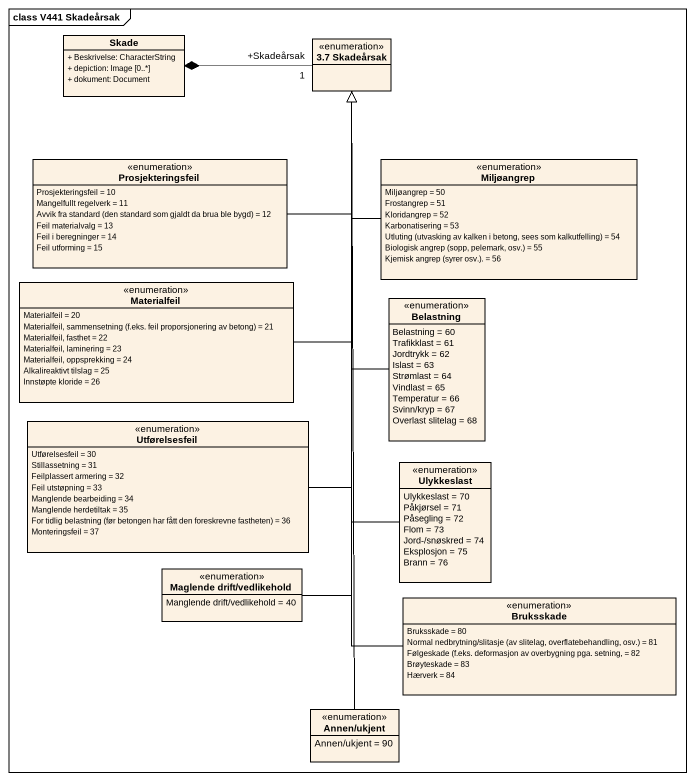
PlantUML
@startuml
mainframe class V441 Skadeårsak
hide circle
hide empty members
skinparam classAttributeIconSize 0
class Skade {
  + Beskrivelse: CharacterString
  + depiction: Image [0..*]
  + dokument: Document
}
enum "3.7 Skadeårsak" as e3_7_Skadeårsak
enum Prosjekteringsfeil {
  Prosjekteringsfeil = 10
  Mangelfullt regelverk = 11
  {field} Avvik fra standard (den standard som gjaldt da brua ble bygd) = 12
  Feil materialvalg = 13
  Feil i beregninger = 14
  Feil utforming = 15
}
enum Miljøangrep {
  Miljøangrep = 50
  Frostangrep = 51
  Kloridangrep = 52
  Karbonatisering = 53
  {field} Utluting (utvasking av kalken i betong, sees som kalkutfelling) = 54
  {field} Biologisk angrep (sopp, pelemark, osv.) = 55
  {field} Kjemisk angrep (syrer osv.). = 56
}
enum Materialfeil {
  Materialfeil = 20
  {field} Materialfeil, sammensetning (f.eks. feil proporsjonering av betong) = 21
  Materialfeil, fasthet = 22
  Materialfeil, laminering = 23
  Materialfeil, oppsprekking = 24
  Alkalireaktivt tilslag = 25
  Innstøpte kloride = 26
}
enum Belastning {
  Belastning = 60
  Trafikklast = 61
  Jordtrykk = 62
  Islast = 63
  Strømlast = 64
  Vindlast = 65
  Temperatur = 66
  Svinn/kryp = 67
  Overlast slitelag = 68
}
enum Utførelsesfeil {
  Utførelsesfeil = 30
  Stillassetning = 31
  Feilplassert armering = 32
  Feil utstøpning = 33
  Manglende bearbeiding = 34
  Manglende herdetiltak = 35
  {field} For tidlig belastning (før betongen har fått den foreskrevne fastheten) = 36
  Monteringsfeil = 37
}
enum Ulykkeslast {
  Ulykkeslast = 70
  Påkjørsel = 71
  Påsegling = 72
  Flom = 73
  Jord-/snøskred = 74
  Eksplosjon = 75
  Brann = 76
}
enum "Maglende drift/vedlikehold" as Maglende_drift_vedlikehold {
  Manglende drift/vedlikehold = 40
}
enum Bruksskade {
  Bruksskade = 80
  {field} Normal nedbrytning/slitasje (av slitelag, overflatebehandling, osv.) = 81
  {field} Følgeskade (f.eks. deformasjon av overbygning pga. setning, = 82
  Brøyteskade = 83
  Hærverk = 84
}
enum "Annen/ukjent" as Annen_ukjent {
  Annen/ukjent = 90
}
e3_7_Skadeårsak "+Skadeårsak\n1" -left-* Skade
Prosjekteringsfeil -up-|> e3_7_Skadeårsak
Miljøangrep -up-|> e3_7_Skadeårsak
Materialfeil -up-|> e3_7_Skadeårsak
Belastning -up-|> e3_7_Skadeårsak
Utførelsesfeil -up-|> e3_7_Skadeårsak
Ulykkeslast -up-|> e3_7_Skadeårsak
Maglende_drift_vedlikehold -up-|> e3_7_Skadeårsak
Bruksskade -up-|> e3_7_Skadeårsak
Annen_ukjent -up-|> e3_7_Skadeårsak
@enduml
